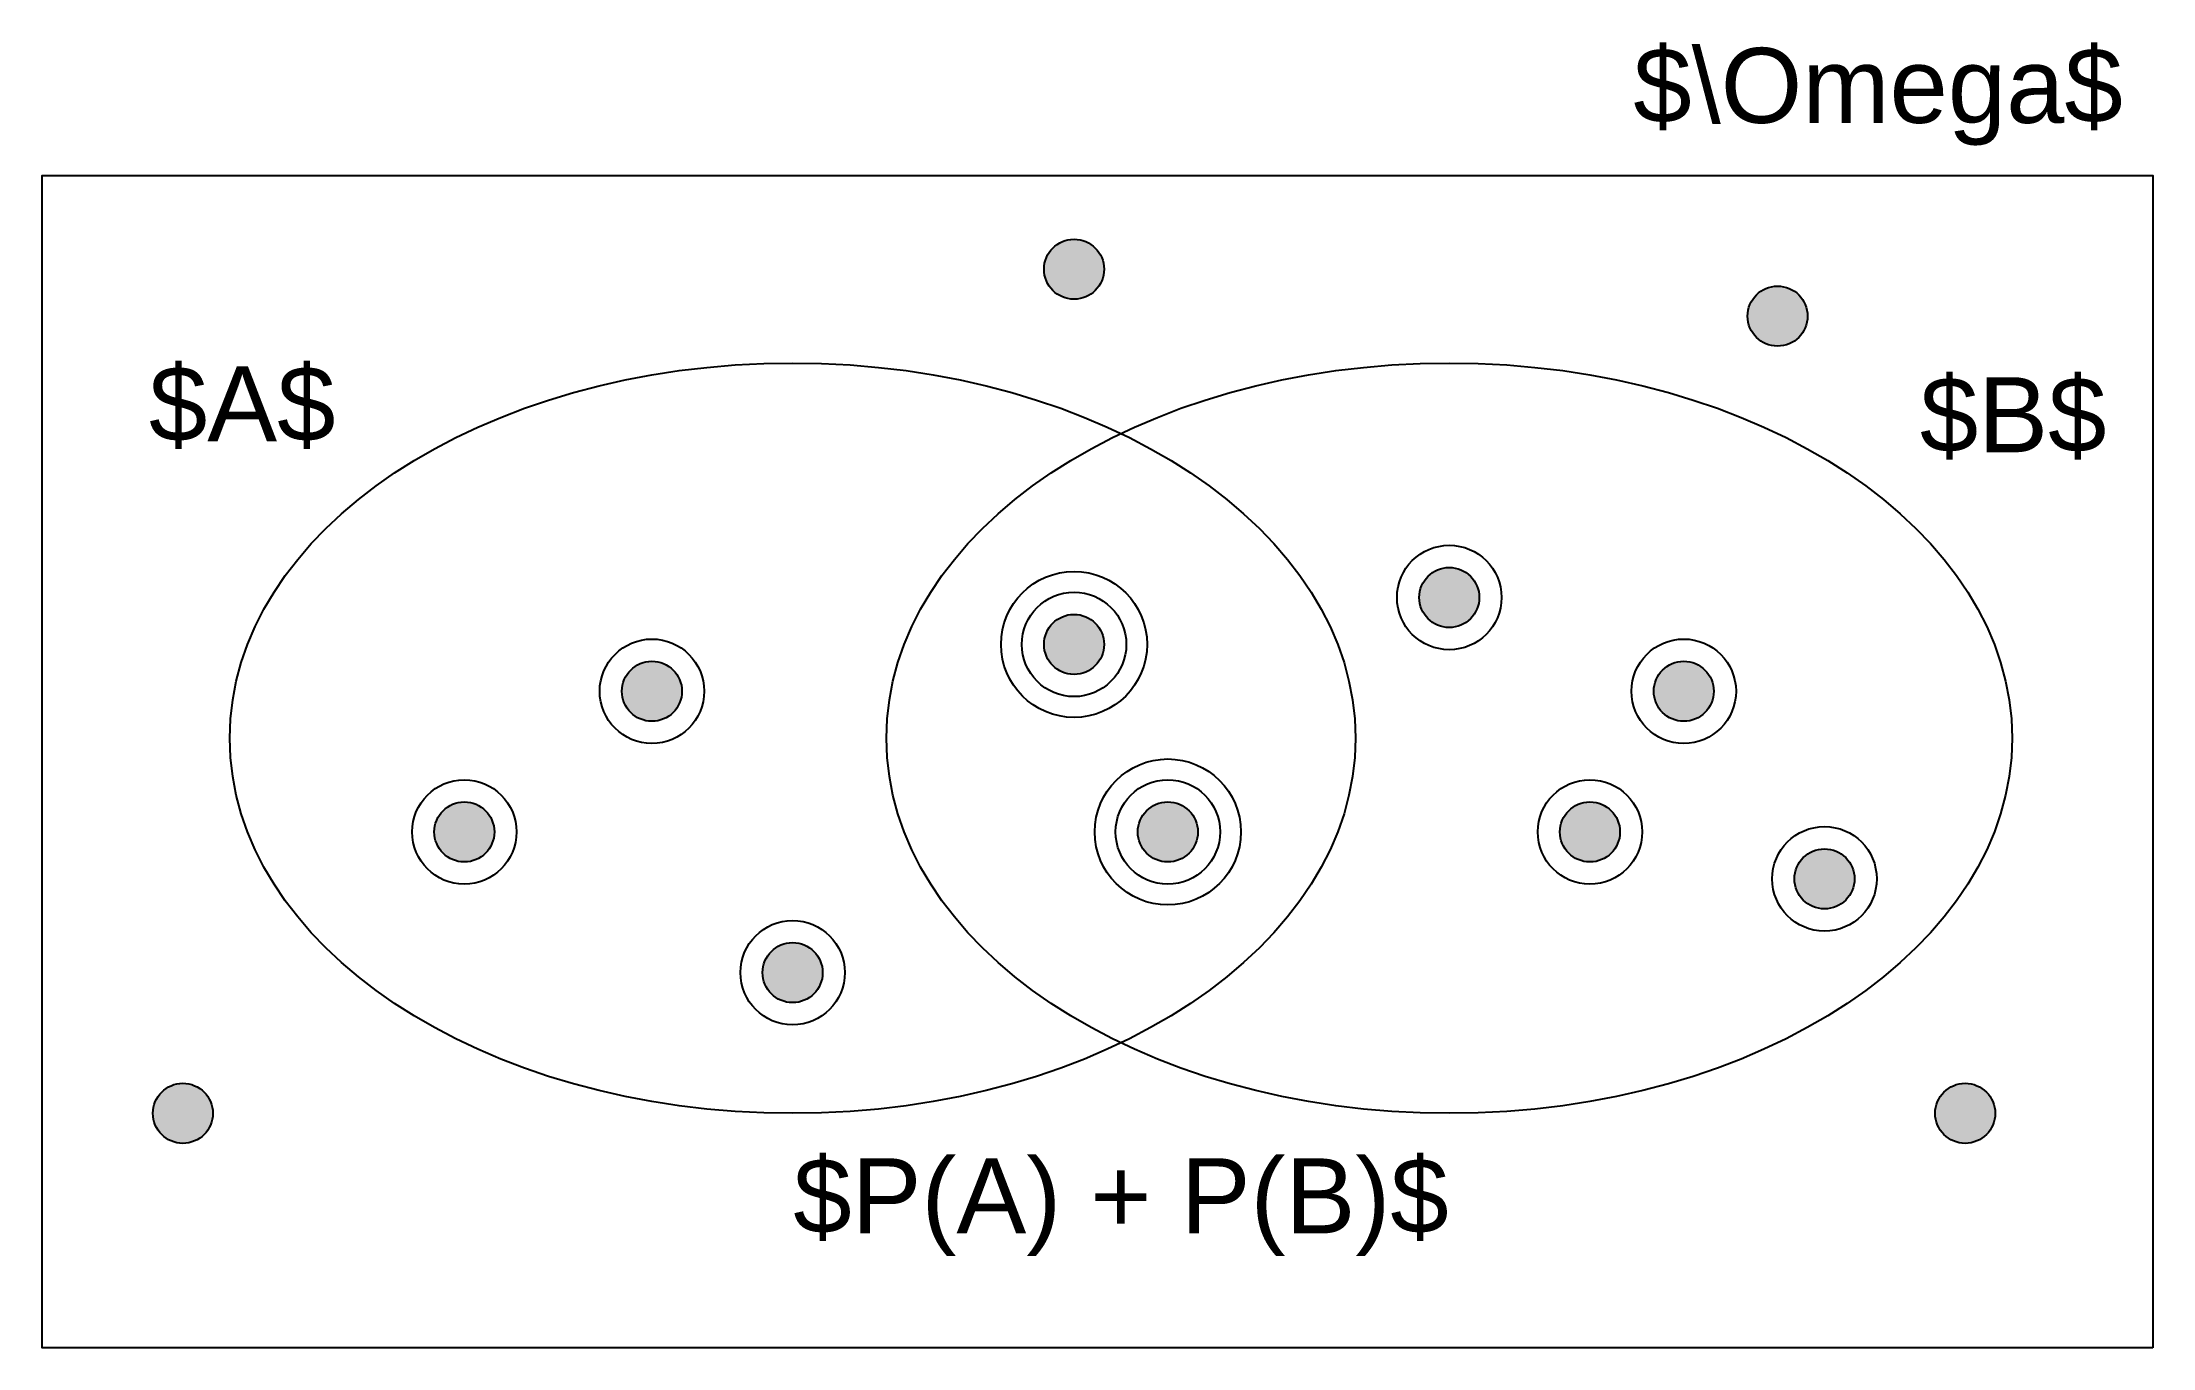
# Model space of a CAD drawing. Header units: inches. Extents: x 638 to 1200, y 488 to 836.
import ezdxf
from ezdxf.enums import TextEntityAlignment as Align

# ---------------------------------------------------------------- set-up
doc = ezdxf.new("R2010")
doc.units = ezdxf.units.IN
doc.header["$MEASUREMENT"] = 0
doc.styles.get("Standard").update_dxf_attribs({"font": 'arial.ttf'})

msp = doc.modelspace()

# ---------------------------------------------------------------- hatches: boundary and pattern name
h = msp.add_hatch(color=250)
edge = h.paths.add_edge_path()
edge.add_arc((912.5, 775), 8, 0, 360)
h = msp.add_hatch(color=250)
edge = h.paths.add_edge_path()
edge.add_arc((1100, 762.5), 8, 0, 360)
h = msp.add_hatch(color=250)
edge = h.paths.add_edge_path()
edge.add_arc((1012.5, 687.5), 8, 0, 360)
h = msp.add_hatch(color=250)
edge = h.paths.add_edge_path()
edge.add_arc((912.5, 675), 8, 0, 360)
h = msp.add_hatch(color=250)
edge = h.paths.add_edge_path()
edge.add_arc((800, 662.5), 8, 0, 360)
h = msp.add_hatch(color=250)
edge = h.paths.add_edge_path()
edge.add_arc((1075, 662.5), 8, 0, 360)
h = msp.add_hatch(color=250)
edge = h.paths.add_edge_path()
edge.add_arc((750, 625), 8, 0, 360)
h = msp.add_hatch(color=250)
edge = h.paths.add_edge_path()
edge.add_arc((937.5, 625), 8, 0, 360)
h = msp.add_hatch(color=250)
edge = h.paths.add_edge_path()
edge.add_arc((1050, 625), 8, 0, 360)
h = msp.add_hatch(color=250)
edge = h.paths.add_edge_path()
edge.add_arc((1112.5, 612.5), 8, 0, 360)
h = msp.add_hatch(color=250)
edge = h.paths.add_edge_path()
edge.add_arc((837.5, 587.5), 8, 0, 360)
h = msp.add_hatch(color=250)
edge = h.paths.add_edge_path()
edge.add_arc((675, 550), 8, 0, 360)
h = msp.add_hatch(color=250)
edge = h.paths.add_edge_path()
edge.add_arc((1150, 550), 8, 0, 360)

# ---------------------------------------------------------------- linework, layer by layer
msp.add_lwpolyline([(1200, 487.5), (637.5, 487.5), (637.5, 800), (1200, 800)], close=True)
for centre, radius in [((912.5, 775), 8), ((1100, 762.5), 8), ((1012.5, 687.5), 13.92), ((912.5, 675), 19.46), ((1012.5, 687.5), 8), ((912.5, 675), 13.92), ((912.5, 675), 8), ((800, 662.5), 13.92), ((1075, 662.5), 13.92), ((800, 662.5), 8), ((1075, 662.5), 8), ((937.5, 625), 19.46), ((750, 625), 13.92), ((937.5, 625), 13.92), ((1050, 625), 13.92), ((750, 625), 8), ((937.5, 625), 8), ((1050, 625), 8), ((1112.5, 612.5), 13.92), ((1112.5, 612.5), 8), ((837.5, 587.5), 13.92), ((837.5, 587.5), 8), ((675, 550), 8), ((1150, 550), 8)]:
    msp.add_circle(centre, radius)
for centre in [(837.5, 650), (1012.5, 650)]:
    msp.add_ellipse(centre, major_axis=(150, 0), ratio=0.666667)

# ---------------------------------------------------------------- texts
for s, p in [('$\\Omega$', (1192, 808)), ('$A$', (715.65, 723.11))]:
    msp.add_text(s, height=20).set_placement(p, align=Align.BOTTOM_RIGHT)
msp.add_text('$B$', height=20).set_placement((1137.93, 720.22), align=Align.BOTTOM_LEFT)
msp.add_text('$P(A) + P(B)$', height=20).set_placement((925, 538), align=Align.TOP_CENTER)

doc.saveas('drawing.dxf')
